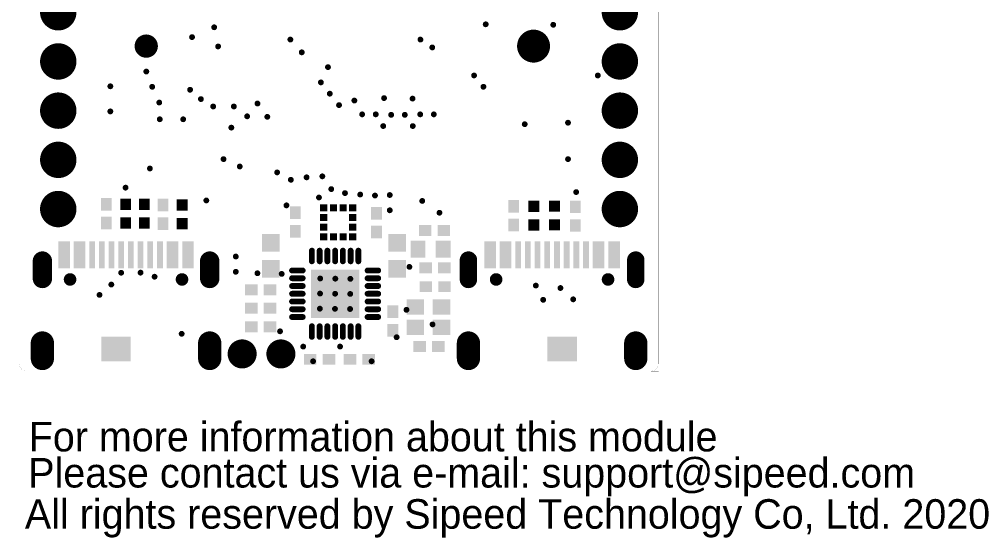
# Model space of a CAD drawing. Header units: millimetres. Extents: x 24.7 to 74.7, y -33.6 to 20.
# Drawn here: x 24.7 to 74.7, y -33.6 to -6.9 of the extents above; entities that cross this region are included whole.
import ezdxf

# ---------------------------------------------------------------- set-up
doc = ezdxf.new("R2010")
doc.units = ezdxf.units.MM
for name, color, linetype in [('BottomSolder', 6, 'Continuous'), ('KeepOutLayer', 6, 'Continuous'), ('PadHoleLayer', 156, 'Continuous'), ('ViaHoleLayer', 16, 'Continuous')]:
    doc.layers.add(name, color=color, linetype=linetype)

# ---------------------------------------------------------------- blocks, each defined once
blk = doc.blocks.new('ESD0402_M_B_12')
at = {"layer": 'BottomSolder'}
for points in [[(-0.773, -0.279), (-0.192, -0.279), (-0.773, 0.279), (-0.192, 0.279)], [(0.192, -0.279), (0.773, -0.279), (0.192, 0.279), (0.773, 0.279)]]:
    blk.add_solid(points, dxfattribs=at)
blk = doc.blocks.new('ESD0402_M_B_20')
at = {"layer": 'BottomSolder'}
for points in [[(-0.773, -0.279), (-0.192, -0.279), (-0.773, 0.279), (-0.192, 0.279)], [(0.192, -0.279), (0.773, -0.279), (0.192, 0.279), (0.773, 0.279)]]:
    blk.add_solid(points, dxfattribs=at)
blk = doc.blocks.new('ESD0402_M_B_24')
at = {"layer": 'BottomSolder'}
for points in [[(-0.773, -0.279), (-0.192, -0.279), (-0.773, 0.279), (-0.192, 0.279)], [(0.192, -0.279), (0.773, -0.279), (0.192, 0.279), (0.773, 0.279)]]:
    blk.add_solid(points, dxfattribs=at)
blk = doc.blocks.new('ESD0402_M_B_27')
at = {"layer": 'BottomSolder'}
for points in [[(-0.773, -0.279), (-0.192, -0.279), (-0.773, 0.279), (-0.192, 0.279)], [(0.192, -0.279), (0.773, -0.279), (0.192, 0.279), (0.773, 0.279)]]:
    blk.add_solid(points, dxfattribs=at)
blk = doc.blocks.new('ESD0402_M_B_30')
at = {"layer": 'BottomSolder'}
for points in [[(-0.773, -0.279), (-0.192, -0.279), (-0.773, 0.279), (-0.192, 0.279)], [(0.192, -0.279), (0.773, -0.279), (0.192, 0.279), (0.773, 0.279)]]:
    blk.add_solid(points, dxfattribs=at)
blk = doc.blocks.new('LGA12_B_64')
at = {"layer": 'BottomSolder'}
for points in [[(-0.937, 0.567), (-0.562, 0.567), (-0.937, 0.932), (-0.562, 0.932)], [(-0.068, 0.562), (-0.068, 0.937), (-0.432, 0.562), (-0.432, 0.937)], [(0.068, 0.937), (0.068, 0.562), (0.433, 0.937), (0.433, 0.562)], [(0.563, 0.568), (0.938, 0.568), (0.563, 0.933), (0.938, 0.933)], [(-0.937, 0.067), (-0.562, 0.067), (-0.937, 0.432), (-0.562, 0.432)], [(0.563, 0.068), (0.938, 0.068), (0.563, 0.433), (0.938, 0.433)], [(-0.937, -0.433), (-0.562, -0.433), (-0.937, -0.068), (-0.562, -0.068)], [(0.563, -0.432), (0.938, -0.432), (0.563, -0.067), (0.938, -0.067)], [(-0.937, -0.933), (-0.562, -0.933), (-0.937, -0.568), (-0.562, -0.568)], [(-0.432, -0.562), (-0.432, -0.937), (-0.068, -0.562), (-0.068, -0.937)], [(0.068, -0.562), (0.068, -0.937), (0.433, -0.562), (0.433, -0.937)], [(0.563, -0.932), (0.938, -0.932), (0.563, -0.567), (0.938, -0.567)]]:
    blk.add_solid(points, dxfattribs=at)
blk = doc.blocks.new('C0402_M_B_65')
at = {"layer": 'BottomSolder'}
for points in [[(-0.351, -0.279), (0.3, -0.279), (-0.351, 0.279), (0.3, 0.279)], [(0.614, -0.279), (1.265, -0.279), (0.614, 0.279), (1.265, 0.279)]]:
    blk.add_solid(points, dxfattribs=at)
blk = doc.blocks.new('C0402_M_B_66')
at = {"layer": 'BottomSolder'}
for points in [[(-0.351, -0.279), (0.3, -0.279), (-0.351, 0.279), (0.3, 0.279)], [(0.614, -0.279), (1.265, -0.279), (0.614, 0.279), (1.265, 0.279)]]:
    blk.add_solid(points, dxfattribs=at)
blk = doc.blocks.new('HN1X2___2_0_B_67')
at = {"layer": 'BottomSolder', "const_width": 0.75}
for points in [[(-0.375, 0, 1), (0.375, 0, 1)], [(1.625, 0, 1), (2.375, 0, 1)]]:
    blk.add_lwpolyline(points, format="xyb", close=True, dxfattribs=at)
at = {"layer": 'PadHoleLayer', "const_width": 0.5}
for points in [[(-0.25, 0, 1), (0.25, 0, 1)], [(1.75, 0, 1), (2.25, 0, 1)]]:
    blk.add_lwpolyline(points, format="xyb", close=True, dxfattribs=at)
blk = doc.blocks.new('HN1X10_69')
at = {"layer": 'BottomSolder', "const_width": 0.94}
for points in [[(-4.28, 0, 1), (-3.34, 0, 1)], [(-1.74, 0, 1), (-0.8, 0, 1)], [(0.8, 0, 1), (1.74, 0, 1)], [(3.34, 0, 1), (4.28, 0, 1)], [(5.88, 0, 1), (6.82, 0, 1)], [(8.42, 0, 1), (9.36, 0, 1)], [(10.96, 0, 1), (11.9, 0, 1)], [(13.5, 0, 1), (14.44, 0, 1)], [(16.04, 0, 1), (16.98, 0, 1)], [(18.58, 0, 1), (19.52, 0, 1)]]:
    blk.add_lwpolyline(points, format="xyb", close=True, dxfattribs=at)
at = {"layer": 'PadHoleLayer', "const_width": 0.5}
for points in [[(-4.06, 0, 1), (-3.56, 0, 1)], [(-1.52, 0, 1), (-1.02, 0, 1)], [(1.02, 0, 1), (1.52, 0, 1)], [(3.56, 0, 1), (4.06, 0, 1)], [(6.1, 0, 1), (6.6, 0, 1)], [(8.64, 0, 1), (9.14, 0, 1)], [(11.18, 0, 1), (11.68, 0, 1)], [(13.72, 0, 1), (14.22, 0, 1)], [(16.26, 0, 1), (16.76, 0, 1)], [(18.8, 0, 1), (19.3, 0, 1)]]:
    blk.add_lwpolyline(points, format="xyb", close=True, dxfattribs=at)
blk = doc.blocks.new('HN1X10_70')
at = {"layer": 'BottomSolder', "const_width": 0.94}
for points in [[(-4.28, 0, 1), (-3.34, 0, 1)], [(-1.74, 0, 1), (-0.8, 0, 1)], [(0.8, 0, 1), (1.74, 0, 1)], [(3.34, 0, 1), (4.28, 0, 1)], [(5.88, 0, 1), (6.82, 0, 1)], [(8.42, 0, 1), (9.36, 0, 1)], [(10.96, 0, 1), (11.9, 0, 1)], [(13.5, 0, 1), (14.44, 0, 1)], [(16.04, 0, 1), (16.98, 0, 1)], [(18.58, 0, 1), (19.52, 0, 1)]]:
    blk.add_lwpolyline(points, format="xyb", close=True, dxfattribs=at)
at = {"layer": 'PadHoleLayer', "const_width": 0.5}
for points in [[(-4.06, 0, 1), (-3.56, 0, 1)], [(-1.52, 0, 1), (-1.02, 0, 1)], [(1.02, 0, 1), (1.52, 0, 1)], [(3.56, 0, 1), (4.06, 0, 1)], [(6.1, 0, 1), (6.6, 0, 1)], [(8.64, 0, 1), (9.14, 0, 1)], [(11.18, 0, 1), (11.68, 0, 1)], [(13.72, 0, 1), (14.22, 0, 1)], [(16.26, 0, 1), (16.76, 0, 1)], [(18.8, 0, 1), (19.3, 0, 1)]]:
    blk.add_lwpolyline(points, format="xyb", close=True, dxfattribs=at)
blk = doc.blocks.new('XTAL_2016_B_72')
at = {"layer": 'BottomSolder'}
for points in [[(0.45, 1.45), (-0.45, 1.45), (0.45, 0.65), (-0.45, 0.65)], [(1.8, 1.45), (0.9, 1.45), (1.8, 0.65), (0.9, 0.65)], [(0.45, 0.4), (-0.45, 0.4), (0.45, -0.4), (-0.45, -0.4)], [(1.8, 0.4), (0.9, 0.4), (1.8, -0.4), (0.9, -0.4)]]:
    blk.add_solid(points, dxfattribs=at)
blk = doc.blocks.new('QFN28_B_73')
at = {"layer": 'BottomSolder', "const_width": 0.302}
for points in [[(-1.2, 2.225), (-1.2, 1.675)], [(-0.8, 2.225), (-0.8, 1.675)], [(-0.4, 2.225), (-0.4, 1.675)], [(0, 2.225), (0, 1.675)], [(0.4, 2.225), (0.4, 1.675)], [(0.8, 2.225), (0.8, 1.675)], [(1.2, 2.225), (1.2, 1.675)], [(-1.675, 1.2), (-2.225, 1.2)], [(2.225, 1.2), (1.675, 1.2)], [(-1.675, 0.8), (-2.225, 0.8)], [(-1.675, 0.4), (-2.225, 0.4)], [(2.225, 0.8), (1.675, 0.8)], [(2.225, 0.4), (1.675, 0.4)], [(-1.675, 0), (-2.225, 0)], [(2.225, 0), (1.675, 0)], [(-1.675, -0.4), (-2.225, -0.4)], [(2.225, -0.4), (1.675, -0.4)], [(-1.675, -0.8), (-2.225, -0.8)], [(2.225, -0.8), (1.675, -0.8)], [(-1.675, -1.2), (-2.225, -1.2)], [(2.225, -1.2), (1.675, -1.2)], [(-1.2, -1.675), (-1.2, -2.225)], [(-0.8, -1.675), (-0.8, -2.225)], [(-0.4, -1.675), (-0.4, -2.225)], [(0, -1.675), (0, -2.225)], [(0.4, -1.675), (0.4, -2.225)], [(0.8, -1.675), (0.8, -2.225)], [(1.2, -1.675), (1.2, -2.225)]]:
    blk.add_lwpolyline(points, dxfattribs=at)
at = {"layer": 'BottomSolder', "const_width": 0.151}
for points in [[(-1.275, 2.225, 1), (-1.125, 2.225, 1)], [(-0.875, 2.225, 1), (-0.725, 2.225, 1)], [(-0.475, 2.225, 1), (-0.325, 2.225, 1)], [(-0.075, 2.225, 1), (0.075, 2.225, 1)], [(0.325, 2.225, 1), (0.475, 2.225, 1)], [(0.725, 2.225, 1), (0.875, 2.225, 1)], [(1.125, 2.225, 1), (1.275, 2.225, 1)], [(-1.275, 1.675, 1), (-1.125, 1.675, 1)], [(-0.875, 1.675, 1), (-0.725, 1.675, 1)], [(-0.475, 1.675, 1), (-0.325, 1.675, 1)], [(-0.075, 1.675, 1), (0.075, 1.675, 1)], [(0.325, 1.675, 1), (0.475, 1.675, 1)], [(0.725, 1.675, 1), (0.875, 1.675, 1)], [(1.125, 1.675, 1), (1.275, 1.675, 1)], [(-2.3, 1.2, 1), (-2.15, 1.2, 1)], [(-1.75, 1.2, 1), (-1.6, 1.2, 1)], [(1.6, 1.2, 1), (1.75, 1.2, 1)], [(2.15, 1.2, 1), (2.3, 1.2, 1)], [(-2.3, 0.8, 1), (-2.15, 0.8, 1)], [(-2.3, 0.4, 1), (-2.15, 0.4, 1)], [(-1.75, 0.8, 1), (-1.6, 0.8, 1)], [(-1.75, 0.4, 1), (-1.6, 0.4, 1)], [(1.6, 0.8, 1), (1.75, 0.8, 1)], [(1.6, 0.4, 1), (1.75, 0.4, 1)], [(2.15, 0.8, 1), (2.3, 0.8, 1)], [(2.15, 0.4, 1), (2.3, 0.4, 1)], [(-2.3, 0, 1), (-2.15, 0, 1)], [(-1.75, 0, 1), (-1.6, 0, 1)], [(1.6, 0, 1), (1.75, 0, 1)], [(2.15, 0, 1), (2.3, 0, 1)], [(-2.3, -0.4, 1), (-2.15, -0.4, 1)], [(-1.75, -0.4, 1), (-1.6, -0.4, 1)], [(1.6, -0.4, 1), (1.75, -0.4, 1)], [(2.15, -0.4, 1), (2.3, -0.4, 1)], [(-2.3, -0.8, 1), (-2.15, -0.8, 1)], [(-1.75, -0.8, 1), (-1.6, -0.8, 1)], [(1.6, -0.8, 1), (1.75, -0.8, 1)], [(2.15, -0.8, 1), (2.3, -0.8, 1)], [(-2.3, -1.2, 1), (-2.15, -1.2, 1)], [(-1.75, -1.2, 1), (-1.6, -1.2, 1)], [(1.6, -1.2, 1), (1.75, -1.2, 1)], [(2.15, -1.2, 1), (2.3, -1.2, 1)], [(-1.275, -1.675, 1), (-1.125, -1.675, 1)], [(-0.875, -1.675, 1), (-0.725, -1.675, 1)], [(-0.475, -1.675, 1), (-0.325, -1.675, 1)], [(-0.075, -1.675, 1), (0.075, -1.675, 1)], [(0.325, -1.675, 1), (0.475, -1.675, 1)], [(0.725, -1.675, 1), (0.875, -1.675, 1)], [(1.125, -1.675, 1), (1.275, -1.675, 1)], [(-1.275, -2.225, 1), (-1.125, -2.225, 1)], [(-0.875, -2.225, 1), (-0.725, -2.225, 1)], [(-0.475, -2.225, 1), (-0.325, -2.225, 1)], [(-0.075, -2.225, 1), (0.075, -2.225, 1)], [(0.325, -2.225, 1), (0.475, -2.225, 1)], [(0.725, -2.225, 1), (0.875, -2.225, 1)], [(1.125, -2.225, 1), (1.275, -2.225, 1)]]:
    blk.add_lwpolyline(points, format="xyb", close=True, dxfattribs=at)
at = {"layer": 'BottomSolder'}
blk.add_solid([(-1.251, -1.251), (1.251, -1.251), (-1.251, 1.251), (1.251, 1.251)], dxfattribs=at)
blk = doc.blocks.new('R0402_M_B_75')
at = {"layer": 'BottomSolder'}
for points in [[(-0.808, -0.279), (-0.157, -0.279), (-0.808, 0.279), (-0.157, 0.279)], [(0.157, -0.279), (0.808, -0.279), (0.157, 0.279), (0.808, 0.279)]]:
    blk.add_solid(points, dxfattribs=at)
blk = doc.blocks.new('R0402_M_B_76')
at = {"layer": 'BottomSolder'}
for points in [[(-0.808, -0.279), (-0.157, -0.279), (-0.808, 0.279), (-0.157, 0.279)], [(0.157, -0.279), (0.808, -0.279), (0.157, 0.279), (0.808, 0.279)]]:
    blk.add_solid(points, dxfattribs=at)
blk = doc.blocks.new('R0402_M_B_77')
at = {"layer": 'BottomSolder'}
for points in [[(-0.808, -0.279), (-0.157, -0.279), (-0.808, 0.279), (-0.157, 0.279)], [(0.157, -0.279), (0.808, -0.279), (0.157, 0.279), (0.808, 0.279)]]:
    blk.add_solid(points, dxfattribs=at)
blk = doc.blocks.new('R0402_M_B_78')
at = {"layer": 'BottomSolder'}
for points in [[(-0.808, -0.279), (-0.157, -0.279), (-0.808, 0.279), (-0.157, 0.279)], [(0.157, -0.279), (0.808, -0.279), (0.157, 0.279), (0.808, 0.279)]]:
    blk.add_solid(points, dxfattribs=at)
blk = doc.blocks.new('R0402_M_B_79')
at = {"layer": 'BottomSolder'}
for points in [[(-0.808, -0.279), (-0.157, -0.279), (-0.808, 0.279), (-0.157, 0.279)], [(0.157, -0.279), (0.808, -0.279), (0.157, 0.279), (0.808, 0.279)]]:
    blk.add_solid(points, dxfattribs=at)
blk = doc.blocks.new('R0402_M_B_80')
at = {"layer": 'BottomSolder'}
for points in [[(-0.808, -0.279), (-0.157, -0.279), (-0.808, 0.279), (-0.157, 0.279)], [(0.157, -0.279), (0.808, -0.279), (0.157, 0.279), (0.808, 0.279)]]:
    blk.add_solid(points, dxfattribs=at)
blk = doc.blocks.new('0603_LED_B_81')
at = {"layer": 'BottomSolder'}
for points in [[(-1.031, 0.432), (-1.031, -0.432), (-0.269, 0.432), (-0.269, -0.432)], [(0.269, 0.432), (0.269, -0.432), (1.031, 0.432), (1.031, -0.432)]]:
    blk.add_solid(points, dxfattribs=at)
blk = doc.blocks.new('C0402_M_B_82')
at = {"layer": 'BottomSolder'}
for points in [[(-0.351, -0.279), (0.3, -0.279), (-0.351, 0.279), (0.3, 0.279)], [(0.614, -0.279), (1.265, -0.279), (0.614, 0.279), (1.265, 0.279)]]:
    blk.add_solid(points, dxfattribs=at)
blk = doc.blocks.new('C0402_M_B_83')
at = {"layer": 'BottomSolder'}
for points in [[(-0.351, -0.279), (0.3, -0.279), (-0.351, 0.279), (0.3, 0.279)], [(0.614, -0.279), (1.265, -0.279), (0.614, 0.279), (1.265, 0.279)]]:
    blk.add_solid(points, dxfattribs=at)
blk = doc.blocks.new('C0603_M_B_85')
at = {"layer": 'BottomSolder'}
for points in [[(-0.483, 0.457), (-0.483, -0.457), (0.432, 0.457), (0.432, -0.457)], [(0.864, 0.457), (0.864, -0.457), (1.778, 0.457), (1.778, -0.457)]]:
    blk.add_solid(points, dxfattribs=at)
blk = doc.blocks.new('C0603_M_B_86')
at = {"layer": 'BottomSolder'}
for points in [[(-0.483, 0.457), (-0.483, -0.457), (0.432, 0.457), (0.432, -0.457)], [(0.864, 0.457), (0.864, -0.457), (1.778, 0.457), (1.778, -0.457)]]:
    blk.add_solid(points, dxfattribs=at)
blk = doc.blocks.new('R0402_M_B_105')
at = {"layer": 'BottomSolder'}
for points in [[(-0.808, -0.279), (-0.157, -0.279), (-0.808, 0.279), (-0.157, 0.279)], [(0.157, -0.279), (0.808, -0.279), (0.157, 0.279), (0.808, 0.279)]]:
    blk.add_solid(points, dxfattribs=at)
blk = doc.blocks.new('R0402_M_B_106')
at = {"layer": 'BottomSolder'}
for points in [[(-0.808, -0.279), (-0.157, -0.279), (-0.808, 0.279), (-0.157, 0.279)], [(0.157, -0.279), (0.808, -0.279), (0.157, 0.279), (0.808, 0.279)]]:
    blk.add_solid(points, dxfattribs=at)
blk = doc.blocks.new('R0402_M_B_107')
at = {"layer": 'BottomSolder'}
for points in [[(-0.808, -0.279), (-0.157, -0.279), (-0.808, 0.279), (-0.157, 0.279)], [(0.157, -0.279), (0.808, -0.279), (0.157, 0.279), (0.808, 0.279)]]:
    blk.add_solid(points, dxfattribs=at)
blk = doc.blocks.new('R0402_M_B_108')
at = {"layer": 'BottomSolder'}
for points in [[(-0.808, -0.279), (-0.157, -0.279), (-0.808, 0.279), (-0.157, 0.279)], [(0.157, -0.279), (0.808, -0.279), (0.157, 0.279), (0.808, 0.279)]]:
    blk.add_solid(points, dxfattribs=at)
blk = doc.blocks.new('R0402_M_B_109')
at = {"layer": 'BottomSolder'}
for points in [[(-0.808, -0.279), (-0.157, -0.279), (-0.808, 0.279), (-0.157, 0.279)], [(0.157, -0.279), (0.808, -0.279), (0.157, 0.279), (0.808, 0.279)]]:
    blk.add_solid(points, dxfattribs=at)
blk = doc.blocks.new('R0402_M_B_110')
at = {"layer": 'BottomSolder'}
for points in [[(-0.808, -0.279), (-0.157, -0.279), (-0.808, 0.279), (-0.157, 0.279)], [(0.157, -0.279), (0.808, -0.279), (0.157, 0.279), (0.808, 0.279)]]:
    blk.add_solid(points, dxfattribs=at)
blk = doc.blocks.new('USB_C_B_117')
at = {"layer": 'BottomSolder'}
for points, const_width in [([(-4.32, 5.15), (-4.32, 4.35)], 1.2), ([(4.32, 5.15), (4.32, 4.35)], 1.2), ([(-4.32, 1.02), (-4.32, 0.12)], 1), ([(4.32, 1.02), (4.32, 0.12)], 1)]:
    blk.add_lwpolyline(points, dxfattribs=dict(at, const_width=const_width))
for points, const_width in [([(-4.62, 5.15, 1), (-4.02, 5.15, 1)], 0.6), ([(4.02, 5.15, 1), (4.62, 5.15, 1)], 0.6), ([(-4.62, 4.35, 1), (-4.02, 4.35, 1)], 0.6), ([(4.02, 4.35, 1), (4.62, 4.35, 1)], 0.6), ([(-4.57, 1.02, 1), (-4.07, 1.02, 1)], 0.5), ([(4.07, 1.02, 1), (4.57, 1.02, 1)], 0.5), ([(-4.57, 0.12, 1), (-4.07, 0.12, 1)], 0.5), ([(4.07, 0.12, 1), (4.57, 0.12, 1)], 0.5)]:
    blk.add_lwpolyline(points, format="xyb", close=True, dxfattribs=dict(at, const_width=const_width))
for points in [[(-2.789, 1.171), (-2.991, 1.171), (-2.789, 0.969), (-2.991, 0.969)], [(2.991, 1.171), (2.789, 1.171), (2.991, 0.969), (2.789, 0.969)], [(-3.5, -0.9), (-3.2, -0.9), (-3.5, 0.5), (-3.2, 0.5)], [(-3.2, -0.9), (-2.9, -0.9), (-3.2, 0.5), (-2.9, 0.5)], [(-2.7, -0.9), (-2.4, -0.9), (-2.7, 0.5), (-2.4, 0.5)], [(-2.4, -0.9), (-2.1, -0.9), (-2.4, 0.5), (-2.1, 0.5)], [(-1.9, -0.9), (-1.6, -0.9), (-1.9, 0.5), (-1.6, 0.5)], [(-1.4, -0.9), (-1.1, -0.9), (-1.4, 0.5), (-1.1, 0.5)], [(-0.9, -0.9), (-0.6, -0.9), (-0.9, 0.5), (-0.6, 0.5)], [(-0.4, -0.9), (-0.1, -0.9), (-0.4, 0.5), (-0.1, 0.5)], [(0.1, -0.9), (0.4, -0.9), (0.1, 0.5), (0.4, 0.5)], [(0.6, -0.9), (0.9, -0.9), (0.6, 0.5), (0.9, 0.5)], [(1.1, -0.9), (1.4, -0.9), (1.1, 0.5), (1.4, 0.5)], [(1.6, -0.9), (1.9, -0.9), (1.6, 0.5), (1.9, 0.5)], [(2.1, -0.9), (2.4, -0.9), (2.1, 0.5), (2.4, 0.5)], [(2.4, -0.9), (2.7, -0.9), (2.4, 0.5), (2.7, 0.5)], [(2.9, -0.9), (3.2, -0.9), (2.9, 0.5), (3.2, 0.5)], [(3.2, -0.9), (3.5, -0.9), (3.2, 0.5), (3.5, 0.5)]]:
    blk.add_solid(points, dxfattribs=at)
at = {"layer": 'PadHoleLayer'}
for points, const_width in [([(-4.545, 4.425), (-4.545, 5.075, -1), (-4.095, 5.075), (-4.095, 4.425, -1)], 0.15), ([(4.095, 4.425), (4.095, 5.075, -1), (4.545, 5.075), (4.545, 4.425, -1)], 0.15), ([(-4.545, 0.145), (-4.545, 0.995, -1), (-4.095, 0.995), (-4.095, 0.145, -1)], 0.15), ([(-3.052, 1.07, 1), (-2.728, 1.07, 1)], 0.325), ([(2.728, 1.07, 1), (3.052, 1.07, 1)], 0.325), ([(4.095, 0.145), (4.095, 0.995, -1), (4.545, 0.995), (4.545, 0.145, -1)], 0.15)]:
    blk.add_lwpolyline(points, format="xyb", close=True, dxfattribs=dict(at, const_width=const_width))
blk = doc.blocks.new('USB_C_B_118')
at = {"layer": 'BottomSolder'}
for points, const_width in [([(-4.32, 5.15), (-4.32, 4.35)], 1.2), ([(4.32, 5.15), (4.32, 4.35)], 1.2), ([(-4.32, 1.07), (-4.32, 0.07)], 0.9), ([(4.32, 1.07), (4.32, 0.07)], 0.9)]:
    blk.add_lwpolyline(points, dxfattribs=dict(at, const_width=const_width))
for points, const_width in [([(-4.62, 5.15, 1), (-4.02, 5.15, 1)], 0.6), ([(4.02, 5.15, 1), (4.62, 5.15, 1)], 0.6), ([(-4.62, 4.35, 1), (-4.02, 4.35, 1)], 0.6), ([(4.02, 4.35, 1), (4.62, 4.35, 1)], 0.6), ([(-4.545, 1.07, 1), (-4.095, 1.07, 1)], 0.45), ([(4.095, 1.07, 1), (4.545, 1.07, 1)], 0.45), ([(-4.545, 0.07, 1), (-4.095, 0.07, 1)], 0.45), ([(4.095, 0.07, 1), (4.545, 0.07, 1)], 0.45)]:
    blk.add_lwpolyline(points, format="xyb", close=True, dxfattribs=dict(at, const_width=const_width))
for points in [[(-2.789, 1.171), (-2.991, 1.171), (-2.789, 0.969), (-2.991, 0.969)], [(2.991, 1.171), (2.789, 1.171), (2.991, 0.969), (2.789, 0.969)], [(-3.5, -0.9), (-3.2, -0.9), (-3.5, 0.5), (-3.2, 0.5)], [(-3.2, -0.9), (-2.9, -0.9), (-3.2, 0.5), (-2.9, 0.5)], [(-2.7, -0.9), (-2.4, -0.9), (-2.7, 0.5), (-2.4, 0.5)], [(-2.4, -0.9), (-2.1, -0.9), (-2.4, 0.5), (-2.1, 0.5)], [(-1.9, -0.9), (-1.6, -0.9), (-1.9, 0.5), (-1.6, 0.5)], [(-1.4, -0.9), (-1.1, -0.9), (-1.4, 0.5), (-1.1, 0.5)], [(-0.9, -0.9), (-0.6, -0.9), (-0.9, 0.5), (-0.6, 0.5)], [(-0.4, -0.9), (-0.1, -0.9), (-0.4, 0.5), (-0.1, 0.5)], [(0.1, -0.9), (0.4, -0.9), (0.1, 0.5), (0.4, 0.5)], [(0.6, -0.9), (0.9, -0.9), (0.6, 0.5), (0.9, 0.5)], [(1.1, -0.9), (1.4, -0.9), (1.1, 0.5), (1.4, 0.5)], [(1.6, -0.9), (1.9, -0.9), (1.6, 0.5), (1.9, 0.5)], [(2.1, -0.9), (2.4, -0.9), (2.1, 0.5), (2.4, 0.5)], [(2.4, -0.9), (2.7, -0.9), (2.4, 0.5), (2.7, 0.5)], [(2.9, -0.9), (3.2, -0.9), (2.9, 0.5), (3.2, 0.5)], [(3.2, -0.9), (3.5, -0.9), (3.2, 0.5), (3.5, 0.5)]]:
    blk.add_solid(points, dxfattribs=at)
at = {"layer": 'PadHoleLayer'}
for points, const_width in [([(-4.545, 4.425), (-4.545, 5.075, -1), (-4.095, 5.075), (-4.095, 4.425, -1)], 0.15), ([(4.095, 4.425), (4.095, 5.075, -1), (4.545, 5.075), (4.545, 4.425, -1)], 0.15), ([(-4.545, 0.145), (-4.545, 0.995, -1), (-4.095, 0.995), (-4.095, 0.145, -1)], 0.15), ([(-3.052, 1.07, 1), (-2.728, 1.07, 1)], 0.325), ([(2.728, 1.07, 1), (3.052, 1.07, 1)], 0.325), ([(4.095, 0.145), (4.095, 0.995, -1), (4.545, 0.995), (4.545, 0.145, -1)], 0.15)]:
    blk.add_lwpolyline(points, format="xyb", close=True, dxfattribs=dict(at, const_width=const_width))
blk = doc.blocks.new('M2_67P0R50_B_FEMALE_119')
at = {"layer": 'BottomSolder'}
for points, const_width in [([(-10.3, 0, 1), (-9.7, 0, 1)], 0.601), ([(9.575, 0, 1), (10.425, 0, 1)], 0.851)]:
    blk.add_lwpolyline(points, format="xyb", close=True, dxfattribs=dict(at, const_width=const_width))
at = {"layer": 'PadHoleLayer'}
for points, const_width in [([(-10.275, 0, 1), (-9.725, 0, 1)], 0.55), ([(9.6, 0, 1), (10.4, 0, 1)], 0.8)]:
    blk.add_lwpolyline(points, format="xyb", close=True, dxfattribs=dict(at, const_width=const_width))

msp = doc.modelspace()

# ---------------------------------------------------------------- linework, layer by layer
at = {"layer": 'BottomSolder'}
for points in [[(30.401, -24.538), (28.877, -24.538), (30.401, -23.268), (28.877, -23.268)], [(51.92, -23.268), (53.444, -23.268), (51.92, -24.538), (53.444, -24.538)]]:
    msp.add_solid(points, dxfattribs=at)
at = {"layer": 'KeepOutLayer', "const_width": 0.00254}
for points in [[(24.653, 18.29), (24.653, -24.661)], [(57.653, 18.18), (57.653, -24.647)], [(57.66, -25.046), (57.66, -24.651)], [(57.258, -25.042), (25.034, -25.042)], [(57.66, -25.046), (57.265, -25.046)]]:
    msp.add_lwpolyline(points, dxfattribs=at)
at = {"layer": 'KeepOutLayer', "const_width": 0.00127}
for points in [[(24.653, -24.661, -1), (24.652, -24.661, -1)], [(24.653, -24.661, -1), (24.652, -24.661, -1)], [(57.653, -24.647, -1), (57.652, -24.647, -1)], [(57.653, -24.647, -1), (57.652, -24.647, -1)], [(57.661, -24.651, -1), (57.66, -24.651, -1)], [(25.034, -25.042, -1), (25.033, -25.042, -1)], [(25.034, -25.042, -1), (25.033, -25.042, -1)], [(57.258, -25.042, -1), (57.257, -25.042, -1)], [(57.258, -25.042, -1), (57.257, -25.042, -1)], [(57.266, -25.046, -1), (57.265, -25.046, -1)], [(57.661, -25.046, -1), (57.66, -25.046, -1)], [(57.661, -25.046, -1), (57.66, -25.046, -1)]]:
    msp.add_lwpolyline(points, format="xyb", close=True, dxfattribs=at)
at = {"layer": 'KeepOutLayer', "const_width": 0.00254}
for points in [[(24.653, -24.661, 0.414214), (25.034, -25.042)], [(57.258, -25.042, 0.414214), (57.653, -24.647)]]:
    msp.add_lwpolyline(points, format="xyb", dxfattribs=at)
at = {"layer": 'ViaHoleLayer', "const_width": 0.15}
for points in [[(48.806, -7.139, -1), (48.656, -7.139, -1)], [(34.785, -7.292, -1), (34.635, -7.292, -1)], [(52.294, -7.165, -1), (52.144, -7.165, -1)], [(33.642, -7.8, -1), (33.492, -7.8, -1)], [(38.719, -7.927, -1), (38.569, -7.927, -1)], [(45.436, -7.927, -1), (45.286, -7.927, -1)], [(34.988, -8.282, -1), (34.838, -8.282, -1)], [(39.306, -8.587, -1), (39.156, -8.587, -1)], [(46.046, -8.333, -1), (45.896, -8.333, -1)], [(31.28, -9.578, -1), (31.13, -9.578, -1)], [(40.661, -9.349, -1), (40.511, -9.349, -1)], [(40.297, -10.137, -1), (40.147, -10.137, -1)], [(48.205, -9.781, -1), (48.055, -9.781, -1)], [(54.594, -9.781, -1), (54.444, -9.781, -1)], [(29.423, -10.34, -1), (29.273, -10.34, -1)], [(31.585, -10.365, -1), (31.435, -10.365, -1)], [(33.541, -10.518, -1), (33.391, -10.518, -1)], [(48.688, -10.365, -1), (48.538, -10.365, -1)], [(34.099, -11, -1), (33.949, -11, -1)], [(40.754, -10.721, -1), (40.604, -10.721, -1)], [(42.024, -11.076, -1), (41.874, -11.076, -1)], [(43.557, -10.949, -1), (43.407, -10.949, -1)], [(45.03, -10.975, -1), (44.88, -10.975, -1)], [(29.423, -11.635, -1), (29.273, -11.635, -1)], [(31.949, -11.178, -1), (31.799, -11.178, -1)], [(34.734, -11.381, -1), (34.584, -11.381, -1)], [(35.801, -11.381, -1), (35.651, -11.381, -1)], [(37.02, -11.229, -1), (36.87, -11.229, -1)], [(41.232, -11.31, -1), (41.082, -11.31, -1)], [(31.974, -12.042, -1), (31.824, -12.042, -1)], [(33.185, -12.042, -1), (33.035, -12.042, -1)], [(36.487, -11.889, -1), (36.337, -11.889, -1)], [(37.528, -11.915, -1), (37.378, -11.915, -1)], [(42.426, -11.788, -1), (42.276, -11.788, -1)], [(43.127, -11.788, -1), (42.977, -11.788, -1)], [(43.926, -11.813, -1), (43.776, -11.813, -1)], [(44.627, -11.813, -1), (44.477, -11.813, -1)], [(45.426, -11.788, -1), (45.276, -11.788, -1)], [(46.127, -11.788, -1), (45.977, -11.788, -1)], [(35.671, -12.473, -1), (35.521, -12.473, -1)], [(43.514, -12.393, -1), (43.364, -12.393, -1)], [(45.039, -12.393, -1), (44.889, -12.393, -1)], [(50.821, -12.296, -1), (50.671, -12.296, -1)], [(53.056, -12.219, -1), (52.906, -12.219, -1)], [(35.268, -14.099, -1), (35.118, -14.099, -1)], [(53.056, -14.099, -1), (52.906, -14.099, -1)], [(31.466, -14.582, -1), (31.316, -14.582, -1)], [(36.106, -14.48, -1), (35.956, -14.48, -1)], [(38.036, -14.785, -1), (37.886, -14.785, -1)], [(39.557, -15.039, -1), (39.407, -15.039, -1)], [(40.37, -14.988, -1), (40.22, -14.988, -1)], [(30.21, -15.572, -1), (30.06, -15.572, -1)], [(38.745, -15.166, -1), (38.595, -15.166, -1)], [(40.83, -15.648, -1), (40.68, -15.648, -1)], [(40.195, -16.08, -1), (40.045, -16.08, -1)], [(41.539, -15.852, -1), (41.389, -15.852, -1)], [(42.326, -15.928, -1), (42.176, -15.928, -1)], [(43.088, -15.979, -1), (42.938, -15.979, -1)], [(43.85, -15.953, -1), (43.7, -15.953, -1)], [(53.477, -15.801, -1), (53.327, -15.801, -1)], [(34.379, -16.233, -1), (34.229, -16.233, -1)], [(38.516, -16.487, -1), (38.366, -16.487, -1)], [(45.529, -16.258, -1), (45.379, -16.258, -1)], [(43.85, -16.741, -1), (43.7, -16.741, -1)], [(46.418, -16.868, -1), (46.268, -16.868, -1)], [(35.9, -19.128, -1), (35.75, -19.128, -1)], [(44.866, -19.662, -1), (44.716, -19.662, -1)], [(29.982, -19.966, -1), (29.832, -19.966, -1)], [(30.984, -19.96, -1), (30.834, -19.96, -1)], [(35.9, -19.916, -1), (35.75, -19.916, -1)], [(37.017, -19.992, -1), (36.867, -19.992, -1)], [(38.271, -20.025, -1), (38.121, -20.025, -1)], [(29.474, -20.576, -1), (29.324, -20.576, -1)], [(31.709, -20.17, -1), (31.559, -20.17, -1)], [(40.261, -20.262, -1), (40.111, -20.262, -1)], [(41.04, -20.271, -1), (40.89, -20.271, -1)], [(41.818, -20.28, -1), (41.668, -20.28, -1)], [(51.394, -20.627, -1), (51.244, -20.627, -1)], [(28.864, -21.109, -1), (28.714, -21.109, -1)], [(40.252, -21.041, -1), (40.102, -21.041, -1)], [(41.031, -21.05, -1), (40.881, -21.05, -1)], [(41.81, -21.059, -1), (41.66, -21.059, -1)], [(52.664, -20.754, -1), (52.514, -20.754, -1)], [(51.775, -21.363, -1), (51.625, -21.363, -1)], [(53.324, -21.338, -1), (53.174, -21.338, -1)], [(40.243, -21.82, -1), (40.093, -21.82, -1)], [(41.022, -21.829, -1), (40.872, -21.829, -1)], [(41.801, -21.837, -1), (41.651, -21.837, -1)], [(44.714, -21.879, -1), (44.564, -21.879, -1)], [(46.06, -22.633, -1), (45.91, -22.633, -1)], [(33.106, -23.116, -1), (32.956, -23.116, -1)], [(38.186, -22.989, -1), (38.036, -22.989, -1)], [(44.206, -23.294, -1), (44.056, -23.294, -1)], [(39.382, -23.777, -1), (39.232, -23.777, -1)], [(41.285, -23.776, -1), (41.135, -23.776, -1)], [(39.891, -24.537, -1), (39.741, -24.537, -1)], [(42.914, -24.537, -1), (42.764, -24.537, -1)]]:
    msp.add_lwpolyline(points, format="xyb", close=True, dxfattribs=at)

# ---------------------------------------------------------------- block references
at = {"xscale": -1}
for name, p, rotation in [('HN1X10_69', (26.659, 2.373), 90), ('HN1X10_70', (55.659, 2.373), 90), ('M2_67P0R50_B_FEMALE_119', (41.202, -8.265), 180), ('R0402_M_B_108', (29.145, -16.918), 90), ('ESD0402_M_B_24', (30.138, -16.918), 90), ('ESD0402_M_B_20', (31.103, -16.918), 90), ('R0402_M_B_107', (32.069, -16.944), 90), ('ESD0402_M_B_12', (33.059, -16.944), 90), ('LGA12_B_64', (41.115, -17.363), 180), ('R0402_M_B_110', (50.176, -17.02), 90), ('ESD0402_M_B_27', (51.217, -17.02), 90), ('ESD0402_M_B_30', (52.284, -17.01), 90), ('R0402_M_B_109', (53.354, -17.045), 90), ('C0402_M_B_65', (38.901, -16.893), 90), ('C0402_M_B_66', (43.092, -17.833), 270), ('C0603_M_B_85', (37.636, -19.738), 270), ('C0603_M_B_86', (44.163, -19.738), 270), ('USB_C_B_117', (30.159, -19.242), 180), ('USB_C_B_118', (52.159, -19.242), 180), ('R0402_M_B_76', (46.112, -19.712), 180), ('R0402_M_B_77', (37.113, -20.851), 180), ('R0402_M_B_78', (37.113, -21.791), 180), ('XTAL_2016_B_72', (45.096, -21.736), 180), ('C0402_M_B_82', (43.936, -22.006), 90), ('HN1X2___2_0_B_67', (36.155, -24.157), 180), ('R0402_M_B_80', (45.807, -23.776), 180), ('R0402_M_B_105', (40.15, -24.433), 180)]:
    msp.add_blockref(name, p, dxfattribs=dict(at, rotation=rotation))
for name, p in [('R0402_M_B_75', (46.086, -17.782)), ('0603_LED_B_81', (45.883, -18.747)), ('QFN28_B_73', (40.956, -21.05)), ('C0402_M_B_83', (46.578, -20.685)), ('R0402_M_B_79', (37.113, -22.756)), ('R0402_M_B_106', (42.208, -24.433))]:
    msp.add_blockref(name, p, dxfattribs=at)

# ---------------------------------------------------------------- texts
at = {"layer": 'KeepOutLayer'}
for s, p in [('For more information about this module', (25.134, -29.189)), ('Please contact us via e-mail: support@sipeed.com', (25.109, -31.055)), ('All rights reserved by Sipeed Technology Co, Ltd. 2020', (24.934, -33.18))]:
    msp.add_text(s, height=1.524, dxfattribs=at).set_placement(p)

doc.saveas('drawing.dxf')
